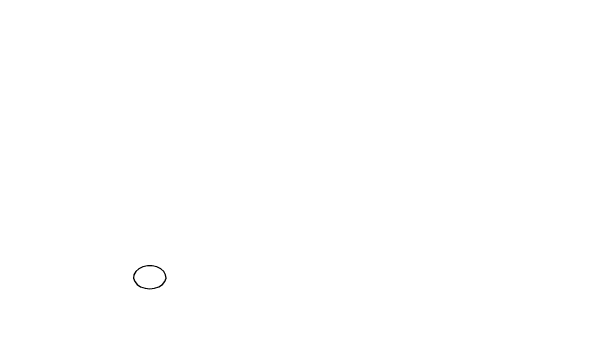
# Model space of a CAD drawing. Header units: millimetres. Extents: x -6523 to 7556, y -5559 to 6101.
# Drawn here: x -2217.9 to -2073.2, y 605.4 to 686.3 of the extents above; entities that cross this region are included whole.
import ezdxf

# ---------------------------------------------------------------- set-up
doc = ezdxf.new("R2010")
doc.units = ezdxf.units.MM
doc.layers.add('DIKOM_ОБЪЕКТ', color=7, linetype='Continuous')
doc.layers.add('DIKOM_РАЗМЕР_ЗОНА', color=7, linetype='Continuous')
doc.styles.add('style1', font='arial.ttf', dxfattribs={"width": 0.8})
doc.dimstyles.new('1-50', dxfattribs={"dimtxt": 300, "dimasz": 200, "dimexe": 100, "dimexo": 0, "dimgap": 100, "dimtad": 1, "dimtxsty": 'style1', "dimcen": 200, "dimclrd": 7, "dimclre": 7, "dimclrt": 7, "dimadec": 1, "dimazin": 2, "dimtfac": 1, "dimtmove": 0, "dimatfit": 2, "dimfxl": 0, "dimlwd": 25, "dimlwe": 18, "dimarcsym": 0})

# ---------------------------------------------------------------- blocks, each defined once
blk = doc.blocks.new('*D13')
at = {"layer": 'Defpoints', "color": 0, "transparency": 16777216}
for p in [(-2358.18, 6101.03), (4341.71, -4605.15), (7455.88, -4605.15)]:
    blk.add_point(p, dxfattribs=at)
at = {"layer": 'DIKOM_РАЗМЕР_ЗОНА', "color": 7, "lineweight": 18, "transparency": 16777216}
for p, q in [((-2358.18, 6101.03), (7555.88, 6101.03)), ((4341.71, -4605.15), (7555.88, -4605.15))]:
    blk.add_line(p, q, dxfattribs=at)
at = {"layer": 'DIKOM_РАЗМЕР_ЗОНА', "color": 7, "lineweight": 25, "transparency": 16777216}
blk.add_line((7455.88, 5701.03), (7455.88, -4205.15), dxfattribs=at)
at = {"layer": 'DIKOM_РАЗМЕР_ЗОНА', "color": 7, "transparency": 16777216}
for points in [[(7389.22, 5701.03), (7522.55, 5701.03), (7455.88, 6101.03)], [(7389.22, -4205.15), (7522.55, -4205.15), (7455.88, -4605.15)]]:
    blk.add_solid(points, dxfattribs=at)
at = {"layer": 'DIKOM_РАЗМЕР_ЗОНА', "color": 7, "transparency": 16777216, "insert": (7222.71, 375.61), "char_height": 300, "attachment_point": 5, "rotation": 90, "style": 'style1'}
blk.add_mtext('10700', dxfattribs=at)

msp = doc.modelspace()

# ---------------------------------------------------------------- linework, layer by layer
at = {"layer": 'DIKOM_ОБЪЕКТ', "color": 7, "linetype": 'Continuous', "lineweight": 15, "flags": 128}
msp.add_lwpolyline([(-2183.878, 618.063), (-2182.699, 618.188), (-2181.625, 618.554), (-2180.751, 619.128), (-2180.155, 619.858), (-2179.889, 620.68), (-2179.978, 621.521), (-2180.414, 622.305), (-2181.157, 622.965), (-2182.143, 623.44), (-2183.282, 623.688), (-2184.474, 623.688), (-2185.614, 623.44), (-2186.599, 622.965), (-2187.342, 622.305), (-2187.778, 621.521), (-2187.867, 620.68), (-2187.602, 619.858), (-2187.005, 619.128), (-2186.131, 618.554), (-2185.057, 618.188), (-2183.878, 618.063)], dxfattribs=at)

# ---------------------------------------------------------------- dimensions: what is measured, and where the dimension line sits
at = {"layer": 'DIKOM_РАЗМЕР_ЗОНА'}
dim = msp.add_linear_dim(base=(7455.882, -4605.145), p1=(-2358.182, 6101.03), p2=(4341.706, -4605.145), angle=90, text='10700', dimstyle='1-50', override={"dimasz": 400, "dimgap": 80}, dxfattribs=at)
dim.commit()
dim.dimension.update_dxf_attribs({"geometry": '*D13', "text_midpoint": (7455.882, 375.606), "dimtype": 160})

doc.saveas('drawing.dxf')
